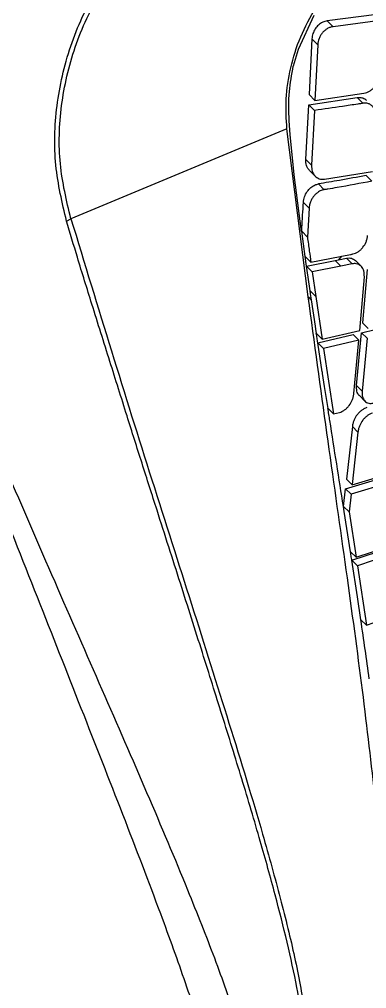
# Model space of a CAD drawing. Extents: x 943 to 1030, y 781 to 934.
# Drawn here: x 951.093 to 952.132, y 874.33 to 877.231 of the extents above; entities that cross this region are included whole.
import ezdxf

# ---------------------------------------------------------------- set-up
doc = ezdxf.new("R2010")
doc.units = 0
doc.header["$MEASUREMENT"] = 0
doc.layers.add('1', color=4, linetype='Continuous')

# ---------------------------------------------------------------- blocks, each defined once
blk = doc.blocks.new('AIRA')
at = {"layer": '1', "color": 3, "linetype": 'Continuous', "lineweight": 25}
for p, q in [((8.7504, 73.9758), (8.7977, 74.0774)), ((8.9854, 74.0801), (8.8369, 74.0607)), ((9.0026, 74.0629), (8.8542, 74.0434)), ((8.8542, 74.0434), (8.8369, 74.0607)), ((8.7909, 74.0067), (8.783, 73.84)), ((8.8083, 73.9893), (8.7909, 74.0067)), ((8.7355, 73.926), (8.7504, 73.9758)), ((8.8083, 73.9893), (8.8002, 73.8228)), ((8.7814, 73.8098), (8.9264, 73.8312)), ((8.8002, 73.8228), (8.7829, 73.8401)), ((8.8002, 73.8228), (8.9468, 73.8442)), ((8.9435, 73.8141), (8.9264, 73.8313)), ((8.7728, 73.6456), (8.7814, 73.8099)), ((8.7814, 73.8098), (8.7987, 73.7926)), ((8.7987, 73.7926), (8.79, 73.6284)), ((8.7255, 73.7202), (8.7228, 73.7614)), ((8.7164, 73.7376), (8.0698, 73.4686)), ((8.7798, 73.235), (8.7164, 73.7376)), ((8.7383, 73.6004), (8.7255, 73.7202)), ((8.7899, 73.6284), (8.7727, 73.6456)), ((8.7602, 73.4307), (8.7383, 73.6001)), ((8.7838, 73.6129), (8.8009, 73.5957)), ((8.829, 73.5869), (8.9724, 73.6103)), ((8.9702, 73.5808), (8.9533, 73.5977)), ((8.8104, 73.5726), (8.8275, 73.5555)), ((8.7827, 73.5004), (8.7656, 73.5175)), ((8.7827, 73.5004), (8.7775, 73.4138)), ((8.0569, 73.4616), (8.0697, 73.4685)), ((8.7709, 73.3554), (8.7605, 73.4309)), ((8.7775, 73.4138), (8.7605, 73.4309)), ((8.7746, 73.3268), (8.7706, 73.3551)), ((8.7879, 73.3385), (8.7709, 73.3555)), ((8.7746, 73.3268), (8.8605, 73.3436)), ((8.7879, 73.3385), (8.9061, 73.3615)), ((8.8605, 73.3436), (8.8704, 73.3456)), ((8.8774, 73.3267), (8.8605, 73.3436)), ((8.8792, 73.3563), (8.8704, 73.3456)), ((8.8704, 73.3456), (8.8942, 73.3504)), ((8.9111, 73.3336), (8.8942, 73.3504)), ((8.9382, 73.3262), (8.9214, 73.3431)), ((8.7797, 73.2934), (8.7749, 73.3269)), ((8.7749, 73.3269), (8.7919, 73.3098)), ((8.8774, 73.3267), (8.7919, 73.3098)), ((8.7919, 73.3098), (8.8026, 73.2354)), ((8.9111, 73.3336), (8.8774, 73.3267)), ((8.9561, 73.3171), (8.9421, 73.1565)), ((8.7857, 73.2523), (8.7797, 73.2934)), ((8.9342, 73.134), (8.9479, 73.2949)), ((8.787, 73.2435), (8.7857, 73.2523)), ((8.8026, 73.2354), (8.7857, 73.2523)), ((8.7896, 73.2255), (8.787, 73.2434)), ((8.8013, 73.1466), (8.7895, 73.2255)), ((8.8026, 73.2354), (8.8214, 73.1085)), ((8.8026, 73.138), (8.8013, 73.1466)), ((8.8045, 73.1254), (8.8026, 73.138)), ((8.8214, 73.1085), (8.9341, 73.134)), ((8.9395, 73.1274), (9.0732, 73.16)), ((8.9589, 73.1398), (8.9421, 73.1565)), ((8.8214, 73.1085), (8.8045, 73.1253)), ((8.8086, 73.0973), (8.9148, 73.1216)), ((8.9315, 73.1049), (8.8256, 73.0805)), ((8.9148, 73.1216), (8.9315, 73.1049)), ((8.9167, 72.9451), (8.9315, 73.1049)), ((8.9245, 72.9695), (8.9395, 73.1274)), ((8.9562, 73.1107), (8.9395, 73.1274)), ((8.9562, 73.1107), (8.9412, 72.9528)), ((8.8221, 73.0103), (8.8087, 73.0974)), ((8.8256, 73.0805), (8.8088, 73.0973)), ((8.8256, 73.0805), (8.8559, 72.8842)), ((8.8228, 73.0064), (8.8222, 73.0103)), ((8.823, 73.005), (8.8228, 73.0064)), ((8.8289, 72.9667), (8.823, 73.0049)), ((8.8392, 72.901), (8.8289, 72.9666)), ((8.9412, 72.9528), (8.9245, 72.9695)), ((8.9331, 72.9392), (8.9497, 72.9226)), ((8.8559, 72.8842), (8.8392, 72.9009)), ((8.8559, 72.8842), (8.8732, 72.8886)), ((8.9121, 72.8466), (8.895, 72.6891)), ((8.9287, 72.83), (8.9121, 72.8466)), ((8.9287, 72.83), (8.9115, 72.6726)), ((8.8918, 72.6606), (9.021, 72.6993)), ((8.9115, 72.6725), (9.0411, 72.711)), ((8.9115, 72.6725), (8.895, 72.6891)), ((9.0375, 72.6829), (8.9083, 72.6441)), ((8.8856, 72.607), (8.8918, 72.6606)), ((8.9083, 72.6441), (8.8918, 72.6606)), ((8.9083, 72.6441), (8.9021, 72.591)), ((8.9021, 72.591), (8.8857, 72.6074)), ((8.888, 72.5923), (8.8857, 72.6071)), ((8.9068, 72.4719), (8.888, 72.5923)), ((8.9021, 72.591), (8.9232, 72.4554)), ((8.9232, 72.4554), (9.0473, 72.4964)), ((8.9068, 72.4718), (8.9232, 72.4554)), ((8.9106, 72.4463), (9.0269, 72.4851)), ((9.0433, 72.4688), (8.9272, 72.4299)), ((8.9275, 72.3368), (8.9108, 72.4464)), ((8.9108, 72.4463), (8.9272, 72.4299)), ((8.9272, 72.4299), (8.954, 72.2519)), ((8.9377, 72.2682), (8.9275, 72.3368)), ((8.954, 72.2519), (8.9377, 72.2682)), ((8.954, 72.2519), (8.9771, 72.2603))]:
    blk.add_line(p, q, dxfattribs=at)
for points, knots in [([(8.0568, 73.4615), (8.0438, 73.5166), (8.0177, 73.6265), (8.0225, 73.8062), (8.0566, 73.9562), (8.1021, 74.0726), (8.1325, 74.128), (8.1478, 74.1557)], [0, 0, 0, 0, 0.250615, 0.500738, 0.749747, 0.874802, 1, 1, 1, 1]), ([(8.0697, 73.4685), (8.0567, 73.5226), (8.031, 73.6305), (8.0362, 73.8072), (8.0702, 73.9543), (8.1152, 74.0682), (8.1452, 74.1222), (8.1602, 74.1491)], [0, 0, 0, 0, 0.251367, 0.501784, 0.750726, 0.875561, 1, 1, 1, 1]), ([(8.7164, 73.7376), (8.7145, 73.7671), (8.7106, 73.8263), (8.7253, 73.92), (8.7542, 74.0136), (8.7864, 74.0722), (8.8026, 74.1015)], [0, 0, 0, 0, 0.250021, 0.500031, 0.750026, 1, 1, 1, 1]), ([(8.8369, 74.0607), (8.8323, 74.0597), (8.8232, 74.0577), (8.8104, 74.0488), (8.8002, 74.0369), (8.7929, 74.0222), (8.7916, 74.0121), (8.7909, 74.0067)], [0, 0, 0, 0, 0.197973, 0.396271, 0.588507, 0.782417, 1, 1, 1, 1]), ([(8.8542, 74.0434), (8.8513, 74.0428), (8.8455, 74.0417), (8.837, 74.0377), (8.8292, 74.0322), (8.8223, 74.0252), (8.8166, 74.0171), (8.8105, 74.0051), (8.8092, 73.9956), (8.8083, 73.9893)], [0, 0, 0, 0, 0.128389, 0.253458, 0.376092, 0.497224, 0.619389, 0.746433, 1, 1, 1, 1]), ([(8.7228, 73.762), (8.7219, 73.7909), (8.7204, 73.8443), (8.7306, 73.8999), (8.7353, 73.9255)], [0, 0, 0, 0, 0.540341, 1, 1, 1, 1]), ([(8.9468, 73.8442), (8.9496, 73.8448), (8.9552, 73.846), (8.9635, 73.8502), (8.9712, 73.8559), (8.9802, 73.8651), (8.9869, 73.8765), (8.9912, 73.8888), (8.9919, 73.8953), (8.9923, 73.8986)], [0, 0, 0, 0, 0.126578, 0.25122, 0.374704, 0.497905, 0.732718, 0.862235, 1, 1, 1, 1]), ([(8.9264, 73.8312), (8.9311, 73.8314), (8.9406, 73.8317), (8.9503, 73.8276), (8.9537, 73.8231), (8.9545, 73.8221)], [0, 0, 0, 0, 0.436815, 0.872647, 1, 1, 1, 1]), ([(8.9435, 73.8141), (8.9435, 73.8141), (8.9435, 73.8141), (8.9434, 73.8141), (8.943, 73.814), (8.9417, 73.8138), (8.9367, 73.8129), (8.9169, 73.8099), (8.87, 73.8029), (8.8268, 73.7966), (8.7987, 73.7926)], [0, 0, 0, 0, 0.000271, 0.000736, 0.002261, 0.007704, 0.028188, 0.107569, 0.420012, 1, 1, 1, 1]), ([(8.9826, 73.7736), (8.9823, 73.7797), (8.9817, 73.7919), (8.9746, 73.8036), (8.9663, 73.8104), (8.958, 73.814), (8.9503, 73.8149), (8.9448, 73.8148), (8.9436, 73.8142), (8.9435, 73.8141)], [0, 0, 0, 0, 0.250544, 0.501012, 0.632842, 0.77677, 0.933594, 0.991621, 1, 1, 1, 1]), ([(8.7842, 73.6132), (8.7819, 73.6157), (8.7761, 73.6218), (8.7728, 73.6337), (8.7728, 73.6425), (8.7728, 73.6456)], [0, 0, 0, 0, 0.313863, 0.763702, 1, 1, 1, 1]), ([(8.7899, 73.6284), (8.7902, 73.6223), (8.7907, 73.612), (8.7956, 73.6021), (8.8021, 73.5938), (8.8103, 73.5884), (8.8207, 73.5862), (8.8263, 73.5867), (8.829, 73.5869)], [0, 0, 0, 0, 0.250285, 0.417589, 0.5027, 0.75293, 0.880884, 1, 1, 1, 1]), ([(8.9533, 73.5977), (8.9267, 73.5929), (8.8793, 73.5843), (8.8314, 73.5762), (8.8104, 73.5726)], [0, 0, 0, 0, 0.56, 1, 1, 1, 1]), ([(8.7655, 73.5175), (8.7663, 73.523), (8.7679, 73.534), (8.7761, 73.5499), (8.7875, 73.5624), (8.7995, 73.57), (8.8072, 73.5718), (8.8104, 73.5726)], [0, 0, 0, 0, 0.222897, 0.446346, 0.65618, 0.85343, 1, 1, 1, 1]), ([(8.9702, 73.5808), (8.9357, 73.5743), (8.8921, 73.5662), (8.8446, 73.5582), (8.8318, 73.5559), (8.8279, 73.5556), (8.8275, 73.5555)], [0, 0, 0, 0, 0.730236, 0.922652, 0.991432, 1, 1, 1, 1]), ([(8.8275, 73.5555), (8.8254, 73.5552), (8.8198, 73.5542), (8.8118, 73.5498), (8.8034, 73.5436), (8.7966, 73.5364), (8.7909, 73.528), (8.7863, 73.5183), (8.7833, 73.509), (8.7829, 73.5028), (8.7827, 73.5004)], [0, 0, 0, 0, 0.091974, 0.248261, 0.37216, 0.497584, 0.620134, 0.74865, 0.901116, 1, 1, 1, 1]), ([(8.7605, 73.4309), (8.7614, 73.4471), (8.7631, 73.4759), (8.7648, 73.5048), (8.7656, 73.5175)], [0, 0, 0, 0, 0.56, 1, 1, 1, 1]), ([(8.728, 70.6325), (8.7296, 70.6351), (8.7384, 70.65), (8.7536, 70.681), (8.7665, 70.723), (8.7748, 70.7689), (8.7806, 70.8182), (8.7832, 70.8805), (8.7796, 70.9577), (8.7665, 71.0519), (8.7465, 71.1702), (8.7184, 71.2996), (8.6813, 71.4463), (8.636, 71.6097), (8.5826, 71.789), (8.5238, 71.978), (8.4623, 72.1736), (8.3972, 72.3786), (8.3363, 72.5685), (8.2827, 72.7362), (8.2357, 72.8847), (8.1859, 73.0435), (8.1361, 73.2019), (8.0924, 73.3419), (8.0677, 73.4255), (8.057, 73.4616)], [0, 0, 0, 0, 0.009738, 0.054602, 0.100033, 0.132056, 0.170263, 0.205637, 0.248795, 0.300159, 0.346151, 0.397485, 0.446642, 0.498592, 0.555879, 0.611205, 0.664279, 0.721091, 0.779345, 0.816197, 0.852883, 0.894557, 0.93795, 0.973138, 1, 1, 1, 1]), ([(8.07, 73.4686), (8.1103, 73.3362), (8.1911, 73.0711), (8.3124, 72.6851), (8.4321, 72.3117), (8.5446, 71.9546), (8.6344, 71.6631), (8.6978, 71.4317), (8.7417, 71.2551), (8.7705, 71.0949), (8.7903, 70.9491), (8.7863, 70.8142), (8.7672, 70.7072), (8.7412, 70.6576), (8.7283, 70.6327)], [0, 0, 0, 0, 0.0993042, 0.1988023, 0.2983848, 0.3983174, 0.4984056, 0.5609173, 0.6237893, 0.6873653, 0.7502551, 0.8333895, 0.9165325, 1, 1, 1, 1]), ([(5.803, 73.4465), (5.8542, 73.3425), (5.9608, 73.1259), (6.129, 72.7908), (6.3082, 72.4399), (6.4907, 72.089), (6.6712, 71.7508), (6.8479, 71.4311), (7.0311, 71.1123), (7.1732, 70.8754), (7.2632, 70.7297), (7.3012, 70.6688), (7.3305, 70.6221), (7.3637, 70.5697), (7.3946, 70.5213), (7.4301, 70.4661), (7.4629, 70.4158), (7.4912, 70.3726), (7.5137, 70.3385), (7.5369, 70.3035), (7.5609, 70.2676), (7.5856, 70.2308), (7.6102, 70.1944), (7.6348, 70.1583), (7.6621, 70.1185), (7.7005, 70.063), (7.7459, 69.9981), (7.7949, 69.9294), (7.8411, 69.8653), (7.8858, 69.8041), (7.9273, 69.748), (7.9626, 69.701), (8.0004, 69.6509), (8.0478, 69.589), (8.106, 69.5142), (8.1647, 69.4402), (8.2161, 69.3764), (8.2463, 69.3394), (8.2597, 69.323)], [0, 0, 0, 0, 0.064909, 0.135065, 0.210597, 0.287379, 0.360138, 0.431027, 0.500226, 0.578116, 0.598561, 0.606121, 0.622801, 0.633049, 0.645165, 0.659158, 0.674861, 0.683692, 0.692536, 0.701387, 0.711129, 0.72087, 0.730607, 0.740333, 0.750044, 0.763108, 0.786017, 0.80449, 0.822011, 0.842009, 0.859024, 0.873059, 0.885605, 0.9062, 0.932507, 0.959597, 0.982063, 1, 1, 1, 1]), ([(8.5035, 70.4246), (8.5129, 70.4371), (8.5317, 70.4621), (8.5482, 70.52), (8.5541, 70.5981), (8.5455, 70.7016), (8.5207, 70.8333), (8.4757, 70.9929), (8.415, 71.1781), (8.3324, 71.4067), (8.2274, 71.6812), (8.1022, 72), (7.9703, 72.334), (7.834, 72.6801), (7.6958, 73.0345), (7.6034, 73.2763), (7.5573, 73.3971)], [0, 0, 0, 0, 0.06234, 0.124818, 0.187363, 0.250453, 0.313852, 0.376637, 0.439459, 0.502671, 0.586016, 0.668823, 0.751617, 0.834542, 0.917364, 1, 1, 1, 1]), ([(8.583, 70.468), (8.5939, 70.4824), (8.6157, 70.5112), (8.6389, 70.5757), (8.6486, 70.6596), (8.6421, 70.7685), (8.616, 70.9046), (8.568, 71.0667), (8.5025, 71.252), (8.4132, 71.4779), (8.2998, 71.7463), (8.1647, 72.0563), (8.0228, 72.3801), (7.8774, 72.7153), (7.7312, 73.0586), (7.6354, 73.2936), (7.5875, 73.411)], [0, 0, 0, 0, 0.062319, 0.124752, 0.187451, 0.250906, 0.314486, 0.37751, 0.44061, 0.503895, 0.587131, 0.669779, 0.75236, 0.835034, 0.917583, 1, 1, 1, 1]), ([(8.7775, 73.4138), (8.7794, 73.3998), (8.7828, 73.3746), (8.7863, 73.3496), (8.7879, 73.3385)], [0, 0, 0, 0, 0.557826, 1, 1, 1, 1]), ([(8.9134, 73.363), (8.9161, 73.3637), (8.9215, 73.3652), (8.9296, 73.3697), (8.9371, 73.3757), (8.9458, 73.3851), (8.9524, 73.3965), (8.9566, 73.4088), (8.9574, 73.4152), (8.9578, 73.4185)], [0, 0, 0, 0, 0.125511, 0.250495, 0.375621, 0.501387, 0.732588, 0.861761, 1, 1, 1, 1]), ([(8.8942, 73.3505), (8.897, 73.3508), (8.9024, 73.3516), (8.9121, 73.3502), (8.9176, 73.3458), (8.9212, 73.3429)], [0, 0, 0, 0, 0.259657, 0.517742, 1, 1, 1, 1]), ([(8.9061, 73.3616), (8.9075, 73.3618), (8.9099, 73.3623), (8.9123, 73.3628), (8.9134, 73.363)], [0, 0, 0, 0, 0.559999, 1, 1, 1, 1]), ([(5.5915, 73.3337), (5.6511, 73.2223), (5.7785, 72.9845), (5.9687, 72.6371), (6.1625, 72.289), (6.3508, 71.9565), (6.5425, 71.6256), (6.734, 71.305), (6.8919, 71.0496), (7.0129, 70.8584), (7.0988, 70.7248), (7.1825, 70.5966), (7.2663, 70.47), (7.3507, 70.3447), (7.4359, 70.2204), (7.5196, 70.1002), (7.6069, 69.9773), (7.6962, 69.8517), (7.7881, 69.7242), (7.8781, 69.6022), (7.9664, 69.4847), (8.0532, 69.3714), (8.1392, 69.2611), (8.1951, 69.1909), (8.2233, 69.1555)], [0, 0, 0, 0, 0.068775, 0.146847, 0.216536, 0.287905, 0.358704, 0.43084, 0.500127, 0.532394, 0.563868, 0.594559, 0.624484, 0.656366, 0.68789, 0.719069, 0.749921, 0.786007, 0.821341, 0.856967, 0.892221, 0.927536, 0.963452, 1, 1, 1, 1]), ([(8.9479, 73.2949), (8.9477, 73.3009), (8.9474, 73.3129), (8.9406, 73.3248), (8.9321, 73.3314), (8.9225, 73.3349), (8.9153, 73.3341), (8.9111, 73.3336)], [0, 0, 0, 0, 0.249804, 0.498539, 0.66535, 0.804456, 1, 1, 1, 1]), ([(8.9437, 70.8661), (8.9556, 70.8937), (8.9795, 70.9491), (9, 71.0658), (9.0094, 71.2046), (9.008, 71.366), (8.9976, 71.5469), (8.9762, 71.781), (8.9408, 72.0761), (8.8914, 72.4383), (8.8357, 72.8245), (8.7985, 73.098), (8.7798, 73.235)], [0, 0, 0, 0, 0.0809765, 0.1627064, 0.2454562, 0.32577, 0.4077134, 0.4912674, 0.6164638, 0.7433263, 0.8714641, 1, 1, 1, 1]), ([(8.7892, 73.2258), (8.7876, 73.2273), (8.7845, 73.2304), (8.7813, 73.2335), (8.7798, 73.235)], [0, 0, 0, 0, 0.500027, 1, 1, 1, 1]), ([(8.8085, 73.0973), (8.8078, 73.1019), (8.8063, 73.1112), (8.8049, 73.1206), (8.8042, 73.1252)], [0, 0, 0, 0, 0.500015, 1, 1, 1, 1]), ([(8.9333, 72.9394), (8.933, 72.9396), (8.9288, 72.942), (8.9246, 72.9525), (8.9245, 72.9638), (8.9245, 72.9695)], [0, 0, 0, 0, 0.03673, 0.518623, 1, 1, 1, 1]), ([(8.8732, 72.8886), (8.8758, 72.8895), (8.8809, 72.8911), (8.8887, 72.8959), (8.896, 72.9021), (8.9044, 72.9116), (8.9109, 72.9231), (8.9153, 72.9353), (8.9162, 72.9417), (8.9167, 72.9451)], [0, 0, 0, 0, 0.123477, 0.247763, 0.373381, 0.500657, 0.728973, 0.859186, 1, 1, 1, 1]), ([(8.9412, 72.9528), (8.9411, 72.9521), (8.9409, 72.9502), (8.9408, 72.9444), (8.942, 72.9342), (8.9471, 72.9244), (8.9543, 72.9186), (8.9627, 72.9151), (8.9702, 72.916), (8.975, 72.9166)], [0, 0, 0, 0, 0.029817, 0.081452, 0.249804, 0.499936, 0.636943, 0.765965, 1, 1, 1, 1]), ([(8.9556, 72.9031), (8.953, 72.9022), (8.9479, 72.9005), (8.9402, 72.8957), (8.9329, 72.8895), (8.9246, 72.88), (8.9181, 72.8687), (8.9136, 72.8565), (8.9126, 72.85), (8.9121, 72.8466)], [0, 0, 0, 0, 0.123909, 0.248324, 0.373712, 0.500531, 0.725674, 0.856738, 1, 1, 1, 1]), ([(8.8446, 72.8645), (8.8436, 72.8705), (8.8418, 72.8826), (8.8399, 72.8947), (8.8389, 72.9008)], [0, 0, 0, 0, 0.500004, 1, 1, 1, 1]), ([(8.9721, 72.8865), (8.9696, 72.8857), (8.9645, 72.8839), (8.9568, 72.8792), (8.9495, 72.873), (8.9412, 72.8635), (8.9347, 72.8521), (8.9302, 72.84), (8.9292, 72.8334), (8.9287, 72.83)], [0, 0, 0, 0, 0.123932, 0.248353, 0.373731, 0.500522, 0.725686, 0.856747, 1, 1, 1, 1]), ([(8.8853, 72.6069), (8.8786, 72.6493), (8.8652, 72.7341), (8.8515, 72.821), (8.8447, 72.8645)], [0, 0, 0, 0, 0.499976, 1, 1, 1, 1]), ([(8.9078, 72.4636), (8.9076, 72.4649), (8.9071, 72.4676), (8.9067, 72.4703), (8.9065, 72.4717)], [0, 0, 0, 0, 0.499997, 1, 1, 1, 1]), ([(8.91, 72.4489), (8.9097, 72.4514), (8.9089, 72.4562), (8.9082, 72.4611), (8.9078, 72.4636)], [0, 0, 0, 0, 0.499995, 1, 1, 1, 1]), ([(8.9104, 72.4463), (8.9104, 72.4467), (8.9102, 72.4476), (8.9101, 72.4485), (8.91, 72.4489)], [0, 0, 0, 0, 0.4999991, 1, 1, 1, 1]), ([(8.9627, 72.0919), (8.9586, 72.1208), (8.9506, 72.1787), (8.9418, 72.2382), (8.9374, 72.268)], [0, 0, 0, 0, 0.499972, 1, 1, 1, 1]), ([(8.696, 70.0595), (9.1002, 70.4517), (9.5483, 70.8867), (9.9945, 71.3254), (10.0383, 71.3685)], [0, 0, 0, 0, 0.901992, 1, 1, 1, 1])]:
    blk.add_open_spline(points, degree=3, knots=knots, dxfattribs=at)

msp = doc.modelspace()

# ---------------------------------------------------------------- block references
at = {"layer": '1'}
msp.add_blockref('AIRA', (943.1775, 803.1658), dxfattribs=at)

doc.saveas('drawing.dxf')
